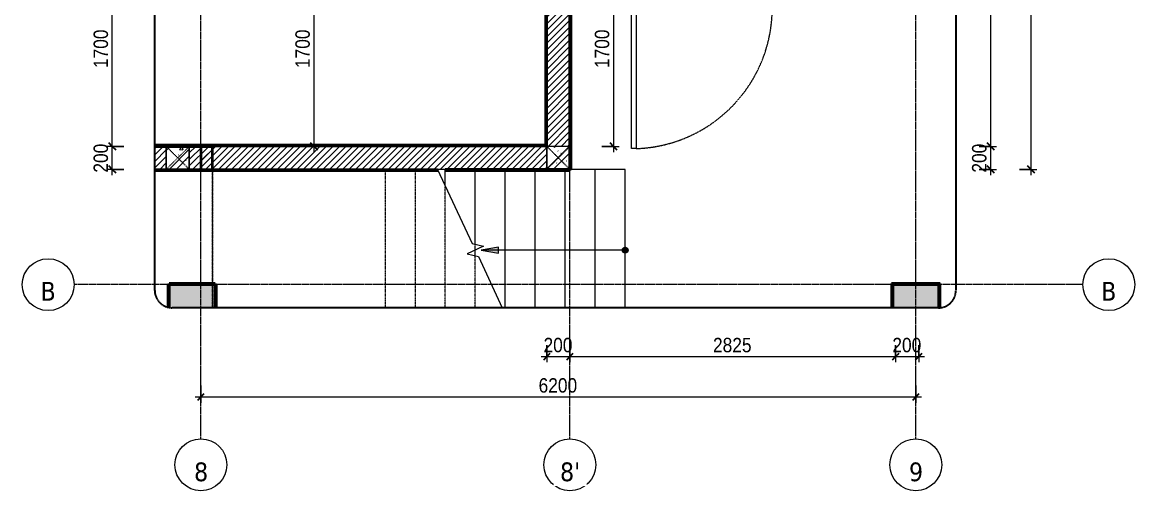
# Model space of a CAD drawing. Header units: millimetres. Extents: x 75804 to 125408, y 2002 to 35126.
# Drawn here: x 75804 to 85451, y 23749 to 27813 of the extents above; entities that cross this region are included whole.
import ezdxf

# ---------------------------------------------------------------- set-up
doc = ezdxf.new("R2010")
doc.units = ezdxf.units.MM
for name, pattern in [('Dash', [6, 3, -3]), ('Dash - Tight', [4.5, 3, -1.5]), ('Grid Line', [22.225, 12.7, -3.175, 3.175, -3.175]), ('Hidden', [7.14375, 4.7625, -2.38125]), ('Overhead', [3.96875, 2.38125, -1.5875])]:
    doc.linetypes.add(name, pattern=pattern)
for name, color, linetype, lineweight in [('0-1', 7, 'Continuous', 5), ('A-ANNO-DIMS', 211, 'Continuous', 9), ('A-ANNO-DIMS-50', 211, 'Continuous', 9), ('A-DETL-GENF-1', 92, 'Dash - Tight', 18), ('A-DETL-GENF-2', 92, 'Hidden', 25), ('A-DOOR', 31, 'Continuous', 18), ('A-DOOR-FRAM', 31, 'Continuous', 25), ('A-FLOR-1', 250, 'Continuous', 18), ('A-WALL', 113, 'Continuous', 18), ('A-WALL-1', 113, 'Continuous', 35), ('A-WALL-PATT-1', 111, 'Continuous', 18), ('S-COLS', 52, 'Continuous', 18), ('S-COLS-1', 9, 'Continuous', 5), ('S-COLS-2', 7, 'Continuous', 35), ('S-COLS-3', 52, 'Dash', 18), ('S-COLS-4', 254, 'Continuous', 18), ('S-COLS-5', 52, 'Continuous', 35), ('S-COLS-HDLN', 52, 'Dash', 18), ('S-GRID-1', 1, 'Grid Line', 9), ('S-GRID-IDEN', 1, 'Continuous', 9), ('S-STRS', 31, 'Continuous', 18), ('S-STRS-ANNO', 31, 'Continuous', 18), ('S-STRS-MBND', 31, 'Overhead', 18), ('S-STRS-MBND-1', 31, 'Continuous', 18)]:
    doc.layers.add(name, color=color, linetype=linetype, lineweight=lineweight)
doc.styles.add('Tahoma_B', font='tahomabd.ttf', dxfattribs={"height": 162.5})
doc.styles.add('UTM Avo', font='', dxfattribs={"width": 0.9, "height": 125})
doc.styles.get('UTM Avo').set_extended_font_data('UTM Avo')
doc.dimstyles.new('1_Dim_chi_tiet_2_5', dxfattribs={"dimscale": 304.8, "dimtxt": 124.912619, "dimasz": 0.19685, "dimexe": 0.164042, "dimexo": 0.0625, "dimgap": 0.016404, "dimtad": 1, "dimdec": 0, "dimrnd": 5, "dimzin": 0, "dimdsep": 46, "dimtxsty": 'UTM Avo', "dimblk1": 'OBLIQUE', "dimblk2": 'OBLIQUE', "dimsah": 1, "dimcen": 0.09, "dimdle": 0.164042, "dimazin": 0, "dimtfac": 1, "dimtdec": 4, "dimtix": 1, "dimtmove": 0, "dimatfit": 3, "dimfxl": 0.328084, "dimfxlon": 1, "dimtvp": 1, "dimtolj": 1, "dimtzin": 0, "dimarcsym": 2})
pattern_1 = [(45, (0, 0), (-28.284271, 28.284271), [])]
pattern_2 = [(50, (0, 0), (364.3679, -31.8783), [38.1, -419.1]), (355, (0, 0), (-70.4859, 382.1133), [30.48, -335.28]), (100.451, (30.36, -2.66), (293.885, 350.2334), [32.38, -356.18]), (46.184, (0, 101.6), (542.1585, -84.0858), [57.15, -628.65]), (96.636, (45.2, 94.6), (474.805, 494.8554), [48.57, -534.27]), (351.184, (0, 101.6), (474.8102, 494.85), [45.72, -502.92]), (21, (50.8, 76.2), (303.2285, -204.5305), [38.1, -419.1]), (326, (50.8, 76.2), (123.6039, 368.376), [30.48, -335.28]), (71.451, (76.07, 59.16), (426.8341, 163.8427), [32.38, -356.18]), (37.5, (0, 0), (6.17665, 169.11015), [3.353, -327.863, 3.353, -337.007, -336.55]), (37.5, (0, 0), (6.17665, 169.11015), [-671.576, 3.353, -333.197]), (7.5, (0, 0), (133.63888, 200.3615), [3.353, -190.703, 3.353, -320.243, -128.27]), (7.5, (0, 0), (133.63888, 200.3615), [-517.652, 3.353, -124.917]), (327.5, (-113.28, 0), (271.18182, -11.45836), [3.353, -123.647, 3.353, -392.887, -525.78]), (327.5, (-113.28, 0), (271.18182, -11.45836), [-523.24, 3.353, -522.427]), (317.5, (-164.08, 0), (296.2585, 50.85285), [3.353, -161.747, 3.353, -259.791, -373.38]), (317.5, (-164.08, 0), (296.2585, 50.85285), [-428.244, 3.353, -370.027]), (45, (0, 0), (-125.7236, 125.7236), []), (45, (0, 190.5), (-125.7236, 125.7236), [])]

# ---------------------------------------------------------------- blocks, each defined once
blk = doc.blocks.new('NCV_TKTC_KET CAU_rvt-1-TKCS_THANG MÁY TM2- MẶT BẰNG TẦNG HẦM')
at = {"layer": 'S-COLS-1'}
for points in [[(77527.6, 32536.9), (77527.6, 33536.9), (77177.6, 33536.9), (77177.6, 32536.9)], [(83777.6, 32236.9), (83777.6, 33536.9), (83327.6, 33536.9), (83327.6, 32236.9)], [(80552.6, 32536.9), (80552.6, 32736.9), (80152.6, 32736.9), (80152.6, 32536.9)], [(77452.6, 30436.9), (77452.6, 30836.9), (77252.6, 30836.9), (77252.6, 30436.9)], [(80552.6, 30536.9), (80552.6, 30736.9), (80152.6, 30736.9), (80152.6, 30536.9)], [(77452.6, 28386.9), (77452.6, 28886.9), (77252.6, 28886.9), (77252.6, 28386.9)], [(80552.6, 28436.9), (80552.6, 28636.9), (80052.6, 28636.9), (80052.6, 28436.9)], [(77102.6, 25336.9), (77477.6, 25336.9), (77477.6, 25536.9), (77077.6, 25536.9), (77077.6, 25340.2)], [(83750.7, 25336.9), (83752.6, 25337.3), (83752.6, 25536.9), (83352.6, 25536.9), (83352.6, 25336.9)]]:
    blk.add_hatch(color=256, dxfattribs=at).paths.add_polyline_path(points)
at = {"layer": 'A-FLOR-1'}
for p, q in [((80352.6, 32137.4), (80352.6, 31137.4)), ((80352.6, 30086.9), (80352.6, 29086.9))]:
    blk.add_line(p, q, dxfattribs=at)
at = {"layer": 'S-COLS-2'}
for p, q in [((77527.6, 33536.9), (77177.6, 33536.9)), ((77177.6, 33536.9), (77177.6, 32536.9)), ((77527.6, 32536.9), (77527.6, 33536.9)), ((83777.6, 33536.9), (83327.6, 33536.9)), ((83327.6, 33536.9), (83327.6, 32236.9)), ((83777.6, 32236.9), (83777.6, 33536.9)), ((80152.6, 32736.9), (80152.6, 32536.9)), ((80552.6, 32736.9), (80152.6, 32736.9)), ((80552.6, 32536.9), (80552.6, 32736.9)), ((77177.6, 32536.9), (77527.6, 32536.9)), ((80152.6, 32536.9), (80552.6, 32536.9)), ((83327.6, 32236.9), (83777.6, 32236.9)), ((77452.6, 30836.9), (77252.6, 30836.9)), ((77252.6, 30836.9), (77252.6, 30436.9)), ((77452.6, 30436.9), (77452.6, 30836.9)), ((80152.6, 30736.9), (80152.6, 30536.9)), ((80552.6, 30736.9), (80152.6, 30736.9)), ((80552.6, 30536.9), (80552.6, 30736.9)), ((80152.6, 30536.9), (80552.6, 30536.9)), ((77252.6, 30436.9), (77452.6, 30436.9)), ((77452.6, 28886.9), (77252.6, 28886.9)), ((77252.6, 28886.9), (77252.6, 28386.9)), ((77452.6, 28386.9), (77452.6, 28886.9)), ((80052.6, 28636.9), (80052.6, 28436.9)), ((80552.6, 28636.9), (80052.6, 28636.9)), ((80552.6, 28436.9), (80552.6, 28636.9)), ((77252.6, 28386.9), (77452.6, 28386.9)), ((80052.6, 28436.9), (80552.6, 28436.9)), ((77477.6, 25536.9), (77077.6, 25536.9)), ((77077.6, 25536.9), (77077.6, 25340.2)), ((77477.6, 25336.9), (77477.6, 25536.9)), ((83752.6, 25536.9), (83352.6, 25536.9)), ((83352.6, 25536.9), (83352.6, 25336.9)), ((83752.6, 25337.2), (83752.6, 25536.9))]:
    blk.add_line(p, q, dxfattribs=at)
blk = doc.blocks.new('FD_01 - FD_01-1200x2200mm-1787917-TKCS_THANG MÁY TM2- MẶT BẰNG TẦNG HẦM')
at = {"layer": 'A-DETL-GENF-1'}
for p, q in [((570, 100), (570, 1320)), ((570, 1320), (610, 1320)), ((610, 1320), (610, 100)), ((610, 100), (570, 100))]:
    blk.add_line(p, q, dxfattribs=at)
blk.add_arc((610, 100), 1220, 91.87889, 180, dxfattribs=at)
at = {"layer": 'A-DOOR-FRAM'}
for p, q in [((-610, 100), (-645, 100)), ((-645, 100), (-645, -100)), ((-610, 60), (-610, 100)), ((645, 100), (610, 100)), ((610, 100), (610, 60)), ((645, -100), (645, 100)), ((-600, 60), (-610, 60)), ((-600, -100), (-600, 60)), ((610, 60), (600, 60)), ((600, 60), (600, -100)), ((-645, -100), (-600, -100)), ((600, -100), (645, -100))]:
    blk.add_line(p, q, dxfattribs=at)
blk = doc.blocks.new('G1_SOF - BO TRU - 200x200-3845341-TKCS_THANG MÁY TM2- MẶT BẰNG TẦNG HẦM')
at = {"layer": 'S-COLS-HDLN'}
for p, q in [((-100, 100), (100, -100)), ((100, 100), (-100, -100))]:
    blk.add_line(p, q, dxfattribs=at)
blk = doc.blocks.new('BORDER VIEW - BORDER VIEW-1938873-TKCS_THANG MÁY TM2- MẶT BẰNG TẦNG HẦM')
at = {"layer": 'A-DETL-GENF-2'}
for p, q in [((150, 8500), (6798.1, 8500)), ((0, 150), (0, 8350)), ((6948.1, 8350), (6948.1, 150)), ((6798.1, 0), (150, 0))]:
    blk.add_line(p, q, dxfattribs=at)
for centre, start, end in [((150, 8350), 90, 180), ((6798.1, 8350), 0, 90), ((150, 150), 180, 270), ((6798.1, 150), 270, 0)]:
    blk.add_arc(centre, 150, start, end, dxfattribs=at)
blk = doc.blocks.new('Grid - M_Grid Head - Circle-353313-TKCS_THANG MÁY TM2- MẶT BẰNG TẦNG HẦM')
at = {"layer": 'S-GRID-IDEN'}
blk.add_circle((0, 0), 4.5, dxfattribs=at)
blk = doc.blocks.new('DIMBLOCK8-TKCS_THANG MÁY TM2- MẶT BẰNG TẦNG HẦM')
at = {"layer": 'A-ANNO-DIMS-50'}
for p, q in [((80352.6, 25013.2), (80352.6, 24863.2)), ((80352.6, 24913.2), (80352.6, 25013.2)), ((80552.6, 25013.2), (80552.6, 24863.2)), ((80552.6, 24913.2), (80552.6, 25013.2)), ((80302.6, 24913.2), (80552.6, 24913.2))]:
    blk.add_line(p, q, dxfattribs=at)
at = {"layer": 'A-ANNO-DIMS-50', "lineweight": 25}
for p, q in [((80352.6, 24913.2), (80322.6, 24883.2)), ((80352.6, 24913.2), (80382.6, 24943.2)), ((80552.6, 24913.2), (80522.6, 24883.2)), ((80552.6, 24913.2), (80582.6, 24943.2))]:
    blk.add_line(p, q, dxfattribs=at)
at = {"layer": 'A-ANNO-DIMS-50', "color": 0, "insert": (80324.2, 25075.5), "char_height": 125, "width": 308.118, "attachment_point": 1, "line_spacing_factor": 1.110334, "style": 'UTM Avo'}
blk.add_mtext('200', dxfattribs=at)
blk = doc.blocks.new('_Oblique')
at = {"color": 0, "linetype": 'ByBlock', "lineweight": -2}
blk.add_line((-0.5, -0.5), (0.5, 0.5), dxfattribs=at)
blk = doc.blocks.new('DIMBLOCK9-TKCS_THANG MÁY TM2- MẶT BẰNG TẦNG HẦM')
at = {"layer": 'A-ANNO-DIMS-50'}
for p, q in [((80552.6, 25013.2), (80552.6, 24863.2)), ((80552.6, 24913.2), (80552.6, 25013.2)), ((83377.6, 25013.2), (83377.6, 24863.2)), ((83377.6, 24913.2), (83377.6, 25013.2)), ((80552.6, 24913.2), (83377.6, 24913.2))]:
    blk.add_line(p, q, dxfattribs=at)
at = {"layer": 'A-ANNO-DIMS-50', "lineweight": 25}
for p, q in [((80552.6, 24913.2), (80522.6, 24883.2)), ((80552.6, 24913.2), (80582.6, 24943.2)), ((83377.6, 24913.2), (83347.6, 24883.2)), ((83377.6, 24913.2), (83407.6, 24943.2))]:
    blk.add_line(p, q, dxfattribs=at)
at = {"layer": 'A-ANNO-DIMS-50', "color": 0, "insert": (81793.9, 25075.5), "char_height": 125, "width": 410.824, "attachment_point": 1, "line_spacing_factor": 1.110334, "style": 'UTM Avo'}
blk.add_mtext('2825', dxfattribs=at)
blk = doc.blocks.new('DIMBLOCK10-TKCS_THANG MÁY TM2- MẶT BẰNG TẦNG HẦM')
at = {"layer": 'A-ANNO-DIMS-50'}
for p, q in [((83377.6, 25013.2), (83377.6, 24863.2)), ((83377.6, 24913.2), (83377.6, 25013.2)), ((83577.6, 25013.2), (83577.6, 24863.2)), ((83577.6, 24913.2), (83577.6, 25013.2)), ((83377.6, 24913.2), (83627.6, 24913.2))]:
    blk.add_line(p, q, dxfattribs=at)
at = {"layer": 'A-ANNO-DIMS-50', "lineweight": 25}
for p, q in [((83377.6, 24913.2), (83347.6, 24883.2)), ((83377.6, 24913.2), (83407.6, 24943.2)), ((83577.6, 24913.2), (83547.6, 24883.2)), ((83577.6, 24913.2), (83607.6, 24943.2))]:
    blk.add_line(p, q, dxfattribs=at)
at = {"layer": 'A-ANNO-DIMS-50', "color": 0, "insert": (83349.2, 25075.5), "char_height": 125, "width": 308.118, "attachment_point": 1, "line_spacing_factor": 1.110334, "style": 'UTM Avo'}
blk.add_mtext('200', dxfattribs=at)
blk = doc.blocks.new('DIMBLOCK11-TKCS_THANG MÁY TM2- MẶT BẰNG TẦNG HẦM')
at = {"layer": 'A-ANNO-DIMS-50'}
for p, q in [((77352.6, 24663.2), (77352.6, 24513.2)), ((77352.6, 24563.2), (77352.6, 24663.2)), ((83552.6, 24663.2), (83552.6, 24513.2)), ((83552.6, 24563.2), (83552.6, 24663.2)), ((77302.6, 24563.2), (83602.6, 24563.2))]:
    blk.add_line(p, q, dxfattribs=at)
at = {"layer": 'A-ANNO-DIMS-50', "lineweight": 25}
for p, q in [((77352.6, 24563.2), (77322.6, 24533.2)), ((77352.6, 24563.2), (77382.6, 24593.2)), ((83552.6, 24563.2), (83522.6, 24533.2)), ((83552.6, 24563.2), (83582.6, 24593.2))]:
    blk.add_line(p, q, dxfattribs=at)
at = {"layer": 'A-ANNO-DIMS-50', "color": 0, "insert": (80281.4, 24725.5), "char_height": 125, "width": 410.824, "attachment_point": 1, "line_spacing_factor": 1.110334, "style": 'UTM Avo'}
blk.add_mtext('6200', dxfattribs=at)
blk = doc.blocks.new('DIMBLOCK12-TKCS_THANG MÁY TM2- MẶT BẰNG TẦNG HẦM')
at = {"layer": 'A-ANNO-DIMS-50'}
for p, q in [((76684.7, 26736.9), (76534.7, 26736.9)), ((76584.7, 26486.9), (76584.7, 26736.9)), ((76584.7, 26736.9), (76684.7, 26736.9)), ((76684.7, 26536.9), (76534.7, 26536.9)), ((76584.7, 26536.9), (76684.7, 26536.9))]:
    blk.add_line(p, q, dxfattribs=at)
at = {"layer": 'A-ANNO-DIMS-50', "lineweight": 25}
for p, q in [((76584.7, 26736.9), (76554.7, 26766.9)), ((76584.7, 26736.9), (76614.7, 26706.9)), ((76584.7, 26536.9), (76554.7, 26566.9)), ((76584.7, 26536.9), (76614.7, 26506.9))]:
    blk.add_line(p, q, dxfattribs=at)
at = {"layer": 'A-ANNO-DIMS-50', "color": 0, "insert": (76422.3, 26508.6), "char_height": 125, "width": 308.118, "attachment_point": 1, "rotation": 90, "line_spacing_factor": 1.110334, "style": 'UTM Avo'}
blk.add_mtext('200', dxfattribs=at)
blk = doc.blocks.new('DIMBLOCK13-TKCS_THANG MÁY TM2- MẶT BẰNG TẦNG HẦM')
at = {"layer": 'A-ANNO-DIMS-50', "lineweight": 25}
for p, q in [((76584.7, 28436.9), (76554.7, 28466.9)), ((76584.7, 28436.9), (76614.7, 28406.9)), ((76584.7, 26736.9), (76554.7, 26766.9)), ((76584.7, 26736.9), (76614.7, 26706.9))]:
    blk.add_line(p, q, dxfattribs=at)
at = {"layer": 'A-ANNO-DIMS-50'}
for p, q in [((76484.7, 28436.9), (76634.7, 28436.9)), ((76584.7, 28436.9), (76484.7, 28436.9)), ((76584.7, 26736.9), (76584.7, 28436.9)), ((76684.7, 26736.9), (76534.7, 26736.9)), ((76584.7, 26736.9), (76684.7, 26736.9))]:
    blk.add_line(p, q, dxfattribs=at)
at = {"layer": 'A-ANNO-DIMS-50', "color": 0, "insert": (76422.3, 27415.8), "char_height": 125, "width": 410.824, "attachment_point": 1, "rotation": 90, "line_spacing_factor": 1.110334, "style": 'UTM Avo'}
blk.add_mtext('1700', dxfattribs=at)
blk = doc.blocks.new('DIMBLOCK20-TKCS_THANG MÁY TM2- MẶT BẰNG TẦNG HẦM')
at = {"layer": 'A-ANNO-DIMS-50'}
for p, q in [((84102.5, 26736.9), (84252.5, 26736.9)), ((84202.5, 26736.9), (84102.5, 26736.9)), ((84202.5, 26486.9), (84202.5, 26736.9)), ((84102.5, 26536.9), (84252.5, 26536.9)), ((84202.5, 26536.9), (84102.5, 26536.9))]:
    blk.add_line(p, q, dxfattribs=at)
at = {"layer": 'A-ANNO-DIMS-50', "lineweight": 25}
for p, q in [((84202.5, 26736.9), (84172.5, 26766.9)), ((84202.5, 26736.9), (84232.5, 26706.9)), ((84202.5, 26536.9), (84172.5, 26566.9)), ((84202.5, 26536.9), (84232.5, 26506.9))]:
    blk.add_line(p, q, dxfattribs=at)
at = {"layer": 'A-ANNO-DIMS-50', "color": 0, "insert": (84040.1, 26508.6), "char_height": 125, "width": 308.118, "attachment_point": 1, "rotation": 90, "line_spacing_factor": 1.110334, "style": 'UTM Avo'}
blk.add_mtext('200', dxfattribs=at)
blk = doc.blocks.new('DIMBLOCK21-TKCS_THANG MÁY TM2- MẶT BẰNG TẦNG HẦM')
at = {"layer": 'A-ANNO-DIMS-50'}
for p, q in [((84102.5, 33336.9), (84252.5, 33336.9)), ((84202.5, 33336.9), (84102.5, 33336.9)), ((84202.5, 26736.9), (84202.5, 33336.9)), ((84102.5, 26736.9), (84252.5, 26736.9)), ((84202.5, 26736.9), (84102.5, 26736.9))]:
    blk.add_line(p, q, dxfattribs=at)
at = {"layer": 'A-ANNO-DIMS-50', "lineweight": 25}
for p, q in [((84202.5, 33336.9), (84172.5, 33366.9)), ((84202.5, 33336.9), (84232.5, 33306.9)), ((84202.5, 26736.9), (84172.5, 26766.9)), ((84202.5, 26736.9), (84232.5, 26706.9))]:
    blk.add_line(p, q, dxfattribs=at)
at = {"layer": 'A-ANNO-DIMS-50', "color": 0, "insert": (84040.1, 29865.8), "char_height": 125, "width": 410.824, "attachment_point": 1, "rotation": 90, "line_spacing_factor": 1.110334, "style": 'UTM Avo'}
blk.add_mtext('6600', dxfattribs=at)
blk = doc.blocks.new('DIMBLOCK23-TKCS_THANG MÁY TM2- MẶT BẰNG TẦNG HẦM')
at = {"layer": 'A-ANNO-DIMS-50'}
for p, q in [((84552.5, 26486.9), (84552.5, 33586.9)), ((84452.5, 33536.9), (84602.5, 33536.9)), ((84552.5, 33536.9), (84452.5, 33536.9)), ((84452.5, 26536.9), (84602.5, 26536.9)), ((84552.5, 26536.9), (84452.5, 26536.9))]:
    blk.add_line(p, q, dxfattribs=at)
at = {"layer": 'A-ANNO-DIMS-50', "lineweight": 25}
for p, q in [((84552.5, 33536.9), (84522.5, 33566.9)), ((84552.5, 33536.9), (84582.5, 33506.9)), ((84552.5, 26536.9), (84522.5, 26566.9)), ((84552.5, 26536.9), (84582.5, 26506.9))]:
    blk.add_line(p, q, dxfattribs=at)
at = {"layer": 'A-ANNO-DIMS-50', "color": 0, "insert": (84390.1, 29865.8), "char_height": 125, "width": 410.824, "attachment_point": 1, "rotation": 90, "line_spacing_factor": 1.110334, "style": 'UTM Avo'}
blk.add_mtext('7000', dxfattribs=at)
blk = doc.blocks.new('DIMBLOCK34-TKCS_THANG MÁY TM2- MẶT BẰNG TẦNG HẦM')
at = {"layer": 'A-ANNO-DIMS-50', "lineweight": 25}
for p, q in [((80931.1, 28436.9), (80901.1, 28466.9)), ((80931.1, 28436.9), (80961.1, 28406.9)), ((80931.1, 26736.9), (80901.1, 26766.9)), ((80931.1, 26736.9), (80961.1, 26706.9))]:
    blk.add_line(p, q, dxfattribs=at)
at = {"layer": 'A-ANNO-DIMS-50'}
for p, q in [((81031.1, 28436.9), (80881.1, 28436.9)), ((80931.1, 28436.9), (80931.1, 26686.9)), ((80931.1, 28436.9), (81031.1, 28436.9)), ((80831.1, 26736.9), (80981.1, 26736.9)), ((80931.1, 26736.9), (80831.1, 26736.9))]:
    blk.add_line(p, q, dxfattribs=at)
at = {"layer": 'A-ANNO-DIMS-50', "color": 0, "insert": (80768.8, 27415.8), "char_height": 125, "width": 410.824, "attachment_point": 1, "rotation": 90, "line_spacing_factor": 1.110334, "style": 'UTM Avo'}
blk.add_mtext('1700', dxfattribs=at)
blk = doc.blocks.new('DIMBLOCK35-TKCS_THANG MÁY TM2- MẶT BẰNG TẦNG HẦM')
at = {"layer": 'A-ANNO-DIMS-50', "lineweight": 25}
for p, q in [((78334.4, 28436.9), (78304.4, 28466.9)), ((78334.4, 28436.9), (78364.4, 28406.9)), ((78334.4, 26736.9), (78304.4, 26766.9)), ((78334.4, 26736.9), (78364.4, 26706.9))]:
    blk.add_line(p, q, dxfattribs=at)
at = {"layer": 'A-ANNO-DIMS-50'}
for p, q in [((78334.4, 26686.9), (78334.4, 28486.9)), ((78234.4, 28436.9), (78384.4, 28436.9)), ((78334.4, 28436.9), (78234.4, 28436.9)), ((78234.4, 26736.9), (78384.4, 26736.9)), ((78334.4, 26736.9), (78234.4, 26736.9))]:
    blk.add_line(p, q, dxfattribs=at)
at = {"layer": 'A-ANNO-DIMS-50', "color": 0, "insert": (78172, 27415.8), "char_height": 125, "width": 410.824, "attachment_point": 1, "rotation": 90, "line_spacing_factor": 1.110334, "style": 'UTM Avo'}
blk.add_mtext('1700', dxfattribs=at)

msp = doc.modelspace()

# ---------------------------------------------------------------- hatches: boundary and pattern name
at = {"layer": 'A-WALL-PATT-1'}
h = msp.add_hatch(dxfattribs=at)
h.set_pattern_fill('FP_1', color=256, style=0, pattern_type=2)
h.set_pattern_definition(pattern_1)
h.paths.add_polyline_path([(80352.6, 26736.9), (80552.6, 26736.9), (80552.6, 28436.9), (80352.6, 28436.9), (80352.6, 26746.9)])
h = msp.add_hatch(dxfattribs=at)
h.set_pattern_fill('FP_1', color=256, style=0, pattern_type=2)
h.set_pattern_definition(pattern_1)
h.paths.add_polyline_path([(77452.6, 26536.9), (77452.6, 26736.9), (77252.6, 26736.9), (77252.6, 26536.9)])
h.paths.add_polyline_path([(77052.6, 26536.9), (77052.6, 26736.9), (76952.6, 26736.9), (76952.6, 26536.9)])
h = msp.add_hatch(dxfattribs=at)
h.set_pattern_fill('FP_1', color=256, style=0, pattern_type=2)
h.set_pattern_definition(pattern_1)
h.paths.add_polyline_path([(80352.6, 26536.9), (80352.6, 26736.9), (77352.6, 26736.9), (77352.6, 26536.9), (79472.6, 26536.9)])
at = {"layer": 'S-COLS-4'}
h = msp.add_hatch(dxfattribs=at)
h.set_pattern_fill('FP_2', color=256, style=0, pattern_type=2)
h.set_pattern_definition(pattern_2)
h.paths.add_polyline_path([(77252.6, 26536.9), (77252.6, 26736.9), (77052.6, 26736.9), (77052.6, 26536.9)])
h = msp.add_hatch(dxfattribs=at)
h.set_pattern_fill('FP_2', color=256, style=0, pattern_type=2)
h.set_pattern_definition(pattern_2)
h.paths.add_polyline_path([(77252.6, 26536.9), (77252.6, 26736.9), (77052.6, 26736.9), (77052.6, 26536.9)])
h = msp.add_hatch(dxfattribs=at)
h.set_pattern_fill('FP_2', color=256, style=0, pattern_type=2)
h.set_pattern_definition(pattern_2)
h.paths.add_polyline_path([(80552.6, 26536.9), (80552.6, 26736.9), (80352.6, 26736.9), (80352.6, 26536.9)])
h = msp.add_hatch(dxfattribs=at)
h.set_pattern_fill('FP_2', color=256, style=0, pattern_type=2)
h.set_pattern_definition(pattern_2)
h.paths.add_polyline_path([(80552.6, 26536.9), (80552.6, 26736.9), (80352.6, 26736.9), (80352.6, 26536.9)])
at = {"layer": 'S-STRS-ANNO'}
for points in [[(79932.6, 25810.5), (79932.6, 25863.4), (79782.6, 25836.9)], [(81032.6, 25811.9), (81050.2, 25819.3), (81057.6, 25836.9), (81050.2, 25854.6), (81032.6, 25861.9), (81014.9, 25854.6), (81007.6, 25836.9), (81014.9, 25819.3)]]:
    msp.add_hatch(color=256, dxfattribs=at).paths.add_polyline_path(points)
h = msp.add_hatch(color=256, dxfattribs=at)
edge = h.paths.add_edge_path()
edge.add_arc((81032.6, 25836.9), 25, 0, 360)

# ---------------------------------------------------------------- linework, layer by layer
at = {"layer": 'A-WALL'}
for p, q in [((77052.6, 26536.9), (77052.6, 26736.9)), ((77252.6, 26736.9), (77252.6, 26536.9)), ((77452.6, 26736.9), (80342.6, 26736.9)), ((80352.6, 26536.9), (80352.6, 26736.9)), ((80552.6, 26736.9), (80352.6, 26736.9))]:
    msp.add_line(p, q, dxfattribs=at)
at = {"layer": 'A-WALL-1'}
for p, q in [((80342.6, 28426.9), (80342.6, 26736.9)), ((80352.6, 26736.9), (80352.6, 28436.9)), ((80552.6, 26736.9), (80552.6, 27936.9)), ((80552.6, 27936.9), (80552.6, 26526.9)), ((80562.6, 26536.9), (80562.6, 27926.9)), ((80352.6, 26746.9), (76952.6, 26746.9)), ((76952.6, 26736.9), (77452.6, 26736.9)), ((77352.6, 26736.9), (77352.6, 26536.9)), ((77452.6, 26536.9), (77452.6, 26736.9)), ((80342.6, 26736.9), (80352.6, 26736.9)), ((76952.6, 26536.9), (79406.1, 26536.9)), ((80562.6, 26536.9), (79472.6, 26536.9)), ((76952.6, 26526.9), (79410.8, 26526.9)), ((79472.6, 26526.9), (80552.6, 26526.9)), ((77067.6, 25536.9), (77067.6, 25341.5)), ((77067.6, 25536.9), (77487.6, 25536.9)), ((77077.6, 25340.2), (77077.6, 25546.9)), ((77477.6, 25546.9), (77077.6, 25546.9)), ((77477.6, 25546.9), (77477.6, 25336.9)), ((77487.6, 25336.9), (77487.6, 25536.9)), ((83342.6, 25546.9), (83342.6, 25336.9)), ((83762.6, 25546.9), (83342.6, 25546.9)), ((83352.6, 25336.9), (83352.6, 25536.9)), ((83352.6, 25536.9), (83752.6, 25536.9)), ((83752.6, 25536.9), (83752.6, 25337.2)), ((83762.6, 25338.5), (83762.6, 25546.9))]:
    msp.add_line(p, q, dxfattribs=at)
at = {"layer": 'S-COLS'}
for p, q in [((77052.6, 26736.9), (77052.6, 26536.9)), ((77252.6, 26536.9), (77252.6, 26736.9)), ((80552.6, 26736.9), (80352.6, 26736.9)), ((80352.6, 26736.9), (80352.6, 26536.9))]:
    msp.add_line(p, q, dxfattribs=at)
at = {"layer": 'S-COLS-5'}
for p, q in [((77252.6, 26736.9), (77052.6, 26736.9)), ((80552.6, 26536.9), (80552.6, 26736.9)), ((77052.6, 26536.9), (77252.6, 26536.9)), ((80352.6, 26536.9), (80552.6, 26536.9))]:
    msp.add_line(p, q, dxfattribs=at)
at = {"layer": 'S-GRID-1'}
for p, q in [((77352.6, 25449.1), (77352.6, 33402.9)), ((80552.6, 25449.1), (80552.6, 33402.9)), ((83552.6, 25449.1), (83552.6, 33402.9)), ((77503.7, 25536.9), (76253.7, 25536.9)), ((83751.4, 25536.9), (77503.7, 25536.9)), ((85001.4, 25536.9), (83751.4, 25536.9)), ((77352.6, 24199.1), (77352.6, 25449.1)), ((80552.6, 24199.1), (80552.6, 25449.1)), ((83552.6, 24199.1), (83552.6, 25449.1))]:
    msp.add_line(p, q, dxfattribs=at)
at = {"layer": 'S-STRS'}
for p, q in [((79472.6, 26536.9), (79406.1, 26536.9)), ((79472.6, 26394.5), (79472.6, 26536.9)), ((80772.6, 26536.9), (80562.6, 26536.9)), ((81032.6, 26536.9), (80772.6, 26536.9)), ((80772.6, 25336.9), (80772.6, 26536.9)), ((81032.6, 25336.9), (81032.6, 26536.9)), ((79732.6, 25887.2), (79732.6, 26526.9)), ((79992.6, 25336.9), (79992.6, 26526.9)), ((80252.6, 25336.9), (80252.6, 26526.9)), ((80512.6, 25336.9), (80512.6, 26526.9)), ((79732.6, 25786.7), (79732.6, 25836.9))]:
    msp.add_line(p, q, dxfattribs=at)
at = {"layer": 'S-STRS-ANNO'}
for p, q in [((79932.6, 25863.4), (79782.6, 25836.9)), ((79932.6, 25810.5), (79932.6, 25863.4)), ((81032.6, 25861.9), (81014.9, 25854.6)), ((81050.2, 25854.6), (81032.6, 25861.9)), ((79992.6, 25836.9), (79782.6, 25836.9)), ((79782.6, 25836.9), (79932.6, 25810.5)), ((80252.6, 25836.9), (79992.6, 25836.9)), ((80512.6, 25836.9), (80252.6, 25836.9)), ((80772.6, 25836.9), (80512.6, 25836.9)), ((81032.6, 25836.9), (80772.6, 25836.9)), ((81014.9, 25854.6), (81007.6, 25836.9)), ((81007.6, 25836.9), (81014.9, 25819.3)), ((81014.9, 25819.3), (81032.6, 25811.9)), ((81032.6, 25811.9), (81050.2, 25819.3)), ((81057.6, 25836.9), (81050.2, 25854.6)), ((81050.2, 25819.3), (81057.6, 25836.9))]:
    msp.add_line(p, q, dxfattribs=at)
msp.add_circle((81032.6, 25836.9), 25, dxfattribs=at)
at = {"layer": 'S-STRS-MBND'}
for p, q in [((77452.6, 26536.9), (76952.6, 26536.9)), ((77452.6, 26536.9), (77452.6, 25336.9)), ((78952.6, 26536.9), (77452.6, 26536.9)), ((77452.6, 25336.9), (77452.6, 26536.9)), ((78952.6, 25336.9), (78952.6, 26536.9)), ((79406.1, 26536.9), (78952.6, 26536.9)), ((79212.6, 25336.9), (79212.6, 26536.9)), ((79472.6, 25336.9), (79472.6, 26394.5)), ((79732.6, 25836.9), (79732.6, 25887.2)), ((79732.6, 25336.9), (79732.6, 25786.7))]:
    msp.add_line(p, q, dxfattribs=at)
at = {"layer": 'S-STRS-MBND-1'}
for p, q in [((79406.1, 26536.9), (79706.2, 25893.6)), ((79803.4, 25870), (79661.8, 25803.9)), ((79706.2, 25893.6), (79803.4, 25870)), ((79661.8, 25803.9), (79759, 25780.3)), ((79759, 25780.3), (79965.7, 25336.9))]:
    msp.add_line(p, q, dxfattribs=at)

# ---------------------------------------------------------------- block references
at = {"layer": '0-1'}
msp.add_blockref('NCV_TKTC_KET CAU_rvt-1-TKCS_THANG MÁY TM2- MẶT BẰNG TẦNG HẦM', (0, 0), dxfattribs=at)
at = {"layer": 'A-DETL-GENF-1'}
msp.add_blockref('BORDER VIEW - BORDER VIEW-1938873-TKCS_THANG MÁY TM2- MẶT BẰNG TẦNG HẦM', (76952.6, 25336.9), dxfattribs=at)
at = {"layer": 'A-DOOR', "rotation": 180}
msp.add_blockref('FD_01 - FD_01-1200x2200mm-1787917-TKCS_THANG MÁY TM2- MẶT BẰNG TẦNG HẦM', (81697.6, 28036.9), dxfattribs=at)
at = {"layer": 'S-COLS-3'}
for p in [(77152.6, 26636.9), (80452.6, 26636.9)]:
    msp.add_blockref('G1_SOF - BO TRU - 200x200-3845341-TKCS_THANG MÁY TM2- MẶT BẰNG TẦNG HẦM', p, dxfattribs=at)
at = {"layer": 'S-GRID-IDEN', "xscale": 49.99999999999998, "yscale": 49.99999999999998, "zscale": 49.99999999999998, "rotation": 89.9999999999998}
for p in [(76028.7, 25536.9), (85226.4, 25536.9)]:
    msp.add_blockref('Grid - M_Grid Head - Circle-353313-TKCS_THANG MÁY TM2- MẶT BẰNG TẦNG HẦM', p, dxfattribs=at)
at = {"layer": 'S-GRID-IDEN', "xscale": 49.99999999999998, "yscale": 49.99999999999998, "zscale": 49.99999999999998}
for p in [(77352.6, 23974.1), (80552.6, 23974.1), (83552.6, 23974.1)]:
    msp.add_blockref('Grid - M_Grid Head - Circle-353313-TKCS_THANG MÁY TM2- MẶT BẰNG TẦNG HẦM', p, dxfattribs=at)

# ---------------------------------------------------------------- dimensions: what is measured, and where the dimension line sits
at = {"layer": 'A-ANNO-DIMS'}
for base, p1, p2, override, picture, middle in [((84552.5, 33536.9), (84452.5, 26536.9), (84452.5, 33536.9), {"dimpost": '<>', "dimfxl": 7000}, 'DIMBLOCK23-TKCS_THANG MÁY TM2- MẶT BẰNG TẦNG HẦM', (84482.8, 30036.9)), ((84202.5, 33336.9), (84102.5, 26736.9), (84102.5, 33336.9), {"dimpost": '<>', "dimfxl": 6600}, 'DIMBLOCK21-TKCS_THANG MÁY TM2- MẶT BẰNG TẦNG HẦM', (84132.8, 30036.9)), ((76584.7, 28436.9), (76684.7, 26736.9), (76484.7, 28436.9), {"dimpost": '<>', "dimfxl": 1711.724277}, 'DIMBLOCK13-TKCS_THANG MÁY TM2- MẶT BẰNG TẦNG HẦM', (76515, 27586.9)), ((78334.4, 28436.9), (78234.4, 26736.9), (78234.4, 28436.9), {"dimpost": '<>', "dimfxl": 1700}, 'DIMBLOCK35-TKCS_THANG MÁY TM2- MẶT BẰNG TẦNG HẦM', (78264.7, 27586.9)), ((80931.1, 26736.9), (81031.1, 28436.9), (80831.1, 26736.9), {"dimpost": '<>', "dimfxl": 1711.724277}, 'DIMBLOCK34-TKCS_THANG MÁY TM2- MẶT BẰNG TẦNG HẦM', (80861.5, 27586.9)), ((76584.7, 26736.9), (76684.7, 26536.9), (76684.7, 26736.9), {"dimpost": '<>', "dimfxl": 200}, 'DIMBLOCK12-TKCS_THANG MÁY TM2- MẶT BẰNG TẦNG HẦM', (76515, 26636.9)), ((84202.5, 26736.9), (84102.5, 26536.9), (84102.5, 26736.9), {"dimpost": '<>', "dimfxl": 200}, 'DIMBLOCK20-TKCS_THANG MÁY TM2- MẶT BẰNG TẦNG HẦM', (84132.8, 26636.9))]:
    dim = msp.add_linear_dim(base=base, p1=p1, p2=p2, angle=90, dimstyle='1_Dim_chi_tiet_2_5', override=override, dxfattribs=at)
    dim.commit()
    dim.dimension.update_dxf_attribs({"geometry": picture, "text_midpoint": middle})
for base, p1, p2, override, picture, middle in [((80552.6, 24913.2), (80352.6, 25013.2), (80552.6, 25013.2), {"dimpost": '<>', "dimfxl": 199.999999}, 'DIMBLOCK8-TKCS_THANG MÁY TM2- MẶT BẰNG TẦNG HẦM', (80452.6, 24982.8)), ((83377.6, 24913.2), (80552.6, 25013.2), (83377.6, 25013.2), {"dimpost": '<>', "dimfxl": 2825}, 'DIMBLOCK9-TKCS_THANG MÁY TM2- MẶT BẰNG TẦNG HẦM', (81965.1, 24982.8)), ((83577.6, 24913.2), (83377.6, 25013.2), (83577.6, 25013.2), {"dimpost": '<>', "dimfxl": 200}, 'DIMBLOCK10-TKCS_THANG MÁY TM2- MẶT BẰNG TẦNG HẦM', (83477.6, 24982.8)), ((83552.6, 24563.2), (77352.6, 24663.2), (83552.6, 24663.2), {"dimpost": '<>', "dimfxl": 6200}, 'DIMBLOCK11-TKCS_THANG MÁY TM2- MẶT BẰNG TẦNG HẦM', (80452.6, 24632.8))]:
    dim = msp.add_linear_dim(base=base, p1=p1, p2=p2, dimstyle='1_Dim_chi_tiet_2_5', override=override, dxfattribs=at)
    dim.commit()
    dim.dimension.update_dxf_attribs({"geometry": picture, "text_midpoint": middle})

# ---------------------------------------------------------------- next in the draw order: texts
at = {"layer": 'S-GRID-IDEN', "char_height": 162.5, "attachment_point": 5, "line_spacing_factor": 0.996129, "style": 'Tahoma_B', "bg_fill": 3, "box_fill_scale": 1.25, "bg_fill_color": 256, "bg_fill_true_color": 13158600, "bg_fill_transparency": 0}
for s, insert, width in [('\\pt634.99962,1269.99925,1905.0005,2540.00013,3174.99975,3809.99937,4445.00062,5080.00025,5714.99987,6349.9995,6985.00075,7620.00037,8255,8889.99962,9524.99925,10160.0005,10795.00013,11429.99975,12064.99938,12700.00063,13335.00025,13969.99988,14604.9995,15240.00075,15875.00038,16510,17144.99963,17779.99925,18415.0005,19050.00013,19684.99975,20319.99938;B', (76028.3, 25479.7), 155.5), ('\\pt634.99962,1269.99925,1905.0005,2540.00013,3174.99975,3809.99937,4445.00062,5080.00025,5714.99987,6349.9995,6985.00075,7620.00037,8255,8889.99962,9524.99925,10160.0005,10795.00013,11429.99975,12064.99938,12700.00063,13335.00025,13969.99988,14604.9995,15240.00075,15875.00038,16510,17144.99963,17779.99925,18415.0005,19050.00013,19684.99975,20319.99938;B', (85225.9, 25479.7), 155.5), ('\\pt634.99962,1269.99925,1905.0005,2540.00013,3174.99975,3809.99937,4445.00062,5080.00025,5714.99987,6349.9995,6985.00075,7620.00037,8255,8889.99962,9524.99925,10160.0005,10795.00013,11429.99975,12064.99938,12700.00063,13335.00025,13969.99988,14604.9995,15240.00075,15875.00038,16510,17144.99963,17779.99925,18415.0005,19050.00013,19684.99975,20319.99938;8', (77354.9, 23911.7), 145.5), ("\\pt634.99962,1269.99925,1905.0005,2540.00013,3174.99975,3809.99937,4445.00062,5080.00025,5714.99987,6349.9995,6985.00075,7620.00037,8255,8889.99962,9524.99925,10160.0005,10795.00013,11429.99975,12064.99938,12700.00063,13335.00025,13969.99988,14604.9995,15240.00075,15875.00038,16510,17144.99963,17779.99925,18415.0005,19050.00013,19684.99975,20319.99938;8'", (80554.9, 23911.7), 205), ('\\pt634.99962,1269.99925,1905.0005,2540.00013,3174.99975,3809.99937,4445.00062,5080.00025,5714.99987,6349.9995,6985.00075,7620.00037,8255,8889.99962,9524.99925,10160.0005,10795.00013,11429.99975,12064.99938,12700.00063,13335.00025,13969.99988,14604.9995,15240.00075,15875.00038,16510,17144.99963,17779.99925,18415.0005,19050.00013,19684.99975,20319.99938;9', (83554.9, 23911.7), 145.5)]:
    msp.add_mtext(s, dxfattribs=dict(at, insert=insert, width=width))

doc.saveas('drawing.dxf')
